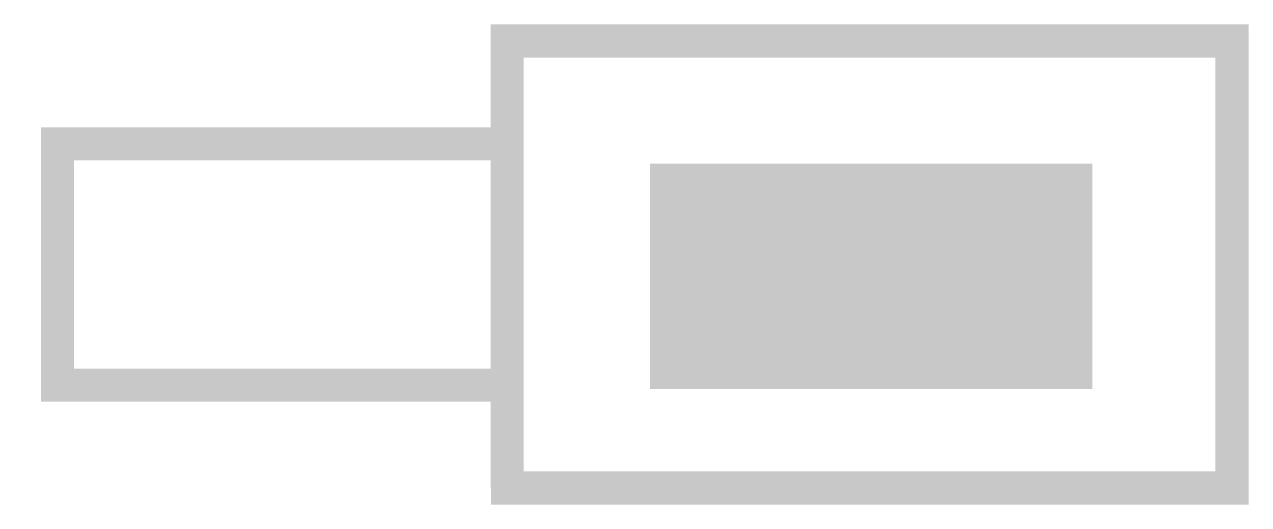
# Model space of a CAD drawing. Extents: x -0.1 to 10.9, y 0 to 4.4.
import ezdxf

# ---------------------------------------------------------------- set-up
doc = ezdxf.new("R2010")
doc.units = 0
doc.header["$MEASUREMENT"] = 0
doc.layers.get('0').update_dxf_attribs({"linetype": 'CONTINUOUS'})

msp = doc.modelspace()

# ---------------------------------------------------------------- linework, layer by layer
at = {"const_width": 0.3}
for points in [[(4.229, 0.159), (4.229, 4.209), (10.791, 4.209), (10.791, 0.159), (4.958, 0.159)], [(0.158, 1.091), (0.158, 3.277), (4.229, 3.277), (4.229, 1.091), (0.735, 1.091)], [(0.735, 1.091), (0.008, 1.091)], [(4.958, 0.159), (4.082, 0.159)]]:
    msp.add_lwpolyline(points, dxfattribs=at)
for points in [[(5.521, 3.099), (9.526, 3.099), (9.526, 1.057), (5.521, 1.057)], [(9.526, 3.099), (9.526, 1.057), (5.521, 1.057), (5.521, 3.099)]]:
    msp.add_solid(points)

doc.saveas('drawing.dxf')
